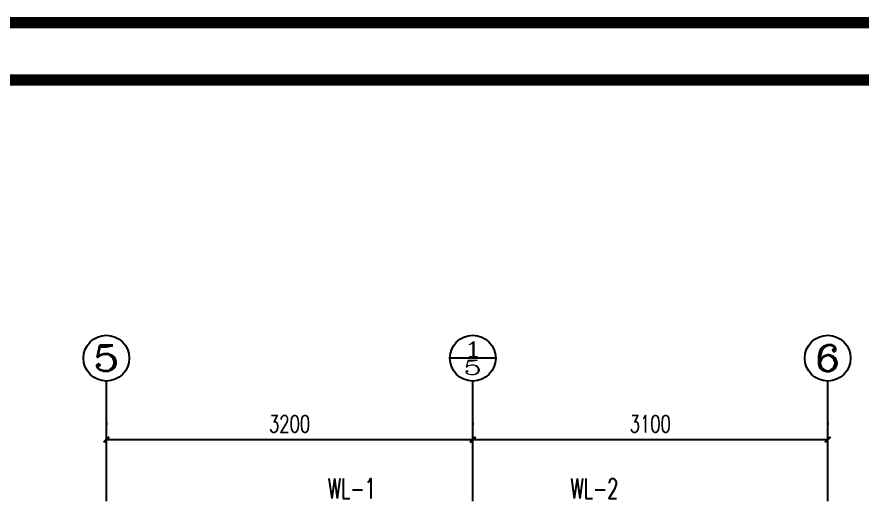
# Model space of a CAD drawing. Extents: x 888742 to 1277419, y 9079 to 622358.
# Drawn here: x 1087645 to 1095027, y 143683 to 147928 of the extents above; entities that cross this region are included whole.
import ezdxf
from ezdxf.enums import TextEntityAlignment as Align

# ---------------------------------------------------------------- set-up
doc = ezdxf.new("R2010")
doc.units = 0
doc.header["$LTSCALE"] = 1000
doc.header["$MEASUREMENT"] = 0
for name, color, linetype in [('AXIS', 3, 'Continuous'), ('DIM_污水', 3, 'Continuous'), ('PUB_TITLE', 4, 'Continuous'), ('TWT_DIM', 3, 'Continuous')]:
    doc.layers.add(name, color=color, linetype=linetype)
doc.styles.add('_TCH_AXIS', font='COMPLEX', dxfattribs={"bigfont": 'GBCBIG'})
doc.styles.add('_TCH_DIM_T3', font='SIMPLEX', dxfattribs={"width": 0.705882, "bigfont": 'GBCBIG'})
doc.styles.add('_TWT_SERIAL', font='COMPLEX', dxfattribs={"width": 0.8, "height": 3.5, "bigfont": 'HZTXT'})
doc.dimstyles.new('_TWT_ARCH&&50', dxfattribs={"dimtxt": 148.75, "dimasz": 50, "dimexe": 125, "dimexo": 150, "dimgap": 63.125, "dimtad": 1, "dimdec": 0, "dimzin": 0, "dimdsep": 46, "dimtxsty": '_TCH_DIM_T3', "dimblk": 'ARCHTICK', "dimcen": 0.09, "dimclrt": 7, "dimazin": 2, "dimtfac": 1, "dimtdec": 0, "dimtix": 1, "dimtmove": 2, "dimatfit": 3, "dimfxl": 1, "dimtolj": 1, "dimtzin": 0, "dimarcsym": 0})

# ---------------------------------------------------------------- blocks, each defined once
blk = doc.blocks.new('_ArchTick')
at = {"color": 0, "linetype": 'ByBlock', "const_width": 0.4}
blk.add_lwpolyline([(-0.5, -0.5), (0.5, 0.5)], dxfattribs=at)
blk = doc.blocks.new('*D204')
at = {"layer": 'Defpoints', "color": 0, "transparency": 16777216}
for p in [(1088426.6, 144237), (1091626.6, 144237), (1091626.6, 144237)]:
    blk.add_point(p, dxfattribs=at)
at = {"layer": 'TWT_DIM', "color": 0, "lineweight": -2, "transparency": 16777216}
for p, q in [((1088426.6, 144387), (1088426.6, 144362)), ((1091626.6, 144387), (1091626.6, 144362)), ((1088426.6, 144237), (1091626.6, 144237))]:
    blk.add_line(p, q, dxfattribs=at)
at = {"layer": 'TWT_DIM', "color": 0, "lineweight": -2, "transparency": 16777216, "xscale": 50, "yscale": 50, "zscale": 50, "rotation": 180}
blk.add_blockref('_ArchTick', (1088426.6, 144237), dxfattribs=at)
at = {"layer": 'TWT_DIM', "color": 0, "lineweight": -2, "transparency": 16777216, "xscale": 50, "yscale": 50, "zscale": 50}
blk.add_blockref('_ArchTick', (1091626.6, 144237), dxfattribs=at)
at = {"layer": 'TWT_DIM', "color": 7, "transparency": 16777216, "insert": (1090026.6, 144374.5), "char_height": 148.75, "attachment_point": 5, "style": '_TCH_DIM_T3'}
blk.add_mtext('\\A1;3200', dxfattribs=at)
blk = doc.blocks.new('*D205')
at = {"layer": 'Defpoints', "color": 0, "transparency": 16777216}
for p in [(1091626.6, 144237), (1094726.6, 144237), (1094726.6, 144237)]:
    blk.add_point(p, dxfattribs=at)
at = {"layer": 'TWT_DIM', "color": 0, "lineweight": -2, "transparency": 16777216}
for p, q in [((1091626.6, 144387), (1091626.6, 144362)), ((1094726.6, 144387), (1094726.6, 144362)), ((1091626.6, 144237), (1094726.6, 144237))]:
    blk.add_line(p, q, dxfattribs=at)
at = {"layer": 'TWT_DIM', "color": 0, "lineweight": -2, "transparency": 16777216, "xscale": 50, "yscale": 50, "zscale": 50, "rotation": 180}
blk.add_blockref('_ArchTick', (1091626.6, 144237), dxfattribs=at)
at = {"layer": 'TWT_DIM', "color": 0, "lineweight": -2, "transparency": 16777216, "xscale": 50, "yscale": 50, "zscale": 50}
blk.add_blockref('_ArchTick', (1094726.6, 144237), dxfattribs=at)
at = {"layer": 'TWT_DIM', "color": 7, "transparency": 16777216, "insert": (1093176.6, 144374.5), "char_height": 148.75, "attachment_point": 5, "style": '_TCH_DIM_T3'}
blk.add_mtext('\\A1;3100', dxfattribs=at)

msp = doc.modelspace()

# ---------------------------------------------------------------- linework, layer by layer
at = {"layer": 'AXIS'}
for p, q in [((1091826.6, 144948.1), (1091426.6, 144948.1)), ((1088426.6, 143699.5, 0), (1088426.6, 144748.1, 0)), ((1091626.6, 143699.5, 0), (1091626.6, 144748.1, 0)), ((1094726.6, 143699.5, 0), (1094726.6, 144748.1, 0))]:
    msp.add_line(p, q, dxfattribs=at)
for centre in [(1088426.6, 144948.1), (1091626.6, 144948.1), (1094726.6, 144948.1)]:
    msp.add_circle(centre, 200, dxfattribs=at)
at = {"layer": 'PUB_TITLE', "const_width": 100}
for points in [[(1081633, 118177.9), (1123683, 118177.9), (1123683, 147877.9), (1081633, 147877.9)], [(1082883, 118677.9), (1123183, 118677.9), (1123183, 147377.9), (1082883, 147377.9)]]:
    msp.add_lwpolyline(points, close=True, dxfattribs=at)

# ---------------------------------------------------------------- texts
at = {"layer": 'AXIS', "color": 7, "style": '_TCH_AXIS'}
for s, height, width, p, p2 in [('5', 226.3, 1.5, (1088313.5, 144834.9), (1088539.8, 144834.9)), ('1', 128.8, 2.916667, (1091546.1, 144964.2), (1091707.1, 144964.2)), ('6', 226.3, 1.5, (1094613.5, 144834.9), (1094839.8, 144834.9)), ('5', 128.8, 1.875, (1091546.1, 144803.2), (1091707.1, 144803.2))]:
    msp.add_text(s, height=height, dxfattribs=dict(at, width=width)).set_placement(p, p2, align=Align.FIT)
at = {"layer": 'DIM_污水', "color": 7, "style": '_TWT_SERIAL', "width": 0.64}
for s, p in [('WL-1', (1090360.7, 143722.4)), ('WL-2', (1092479.4, 143722.4))]:
    msp.add_text(s, height=175, dxfattribs=at).set_placement(p)

# ---------------------------------------------------------------- dimensions: what is measured, and where the dimension line sits
at = {"layer": 'TWT_DIM'}
for p1, p2, picture, middle in [((1088426.6, 144237), (1091626.6, 144237), '*D204', (1090026.6, 144374.5)), ((1091626.6, 144237), (1094726.6, 144237), '*D205', (1093176.6, 144374.5))]:
    dim = msp.add_aligned_dim(p1=p1, p2=p2, distance=0, dimstyle='_TWT_ARCH&&50', dxfattribs=at)
    dim.commit()
    dim.dimension.update_dxf_attribs({"geometry": picture, "text_midpoint": middle})

doc.saveas('drawing.dxf')
